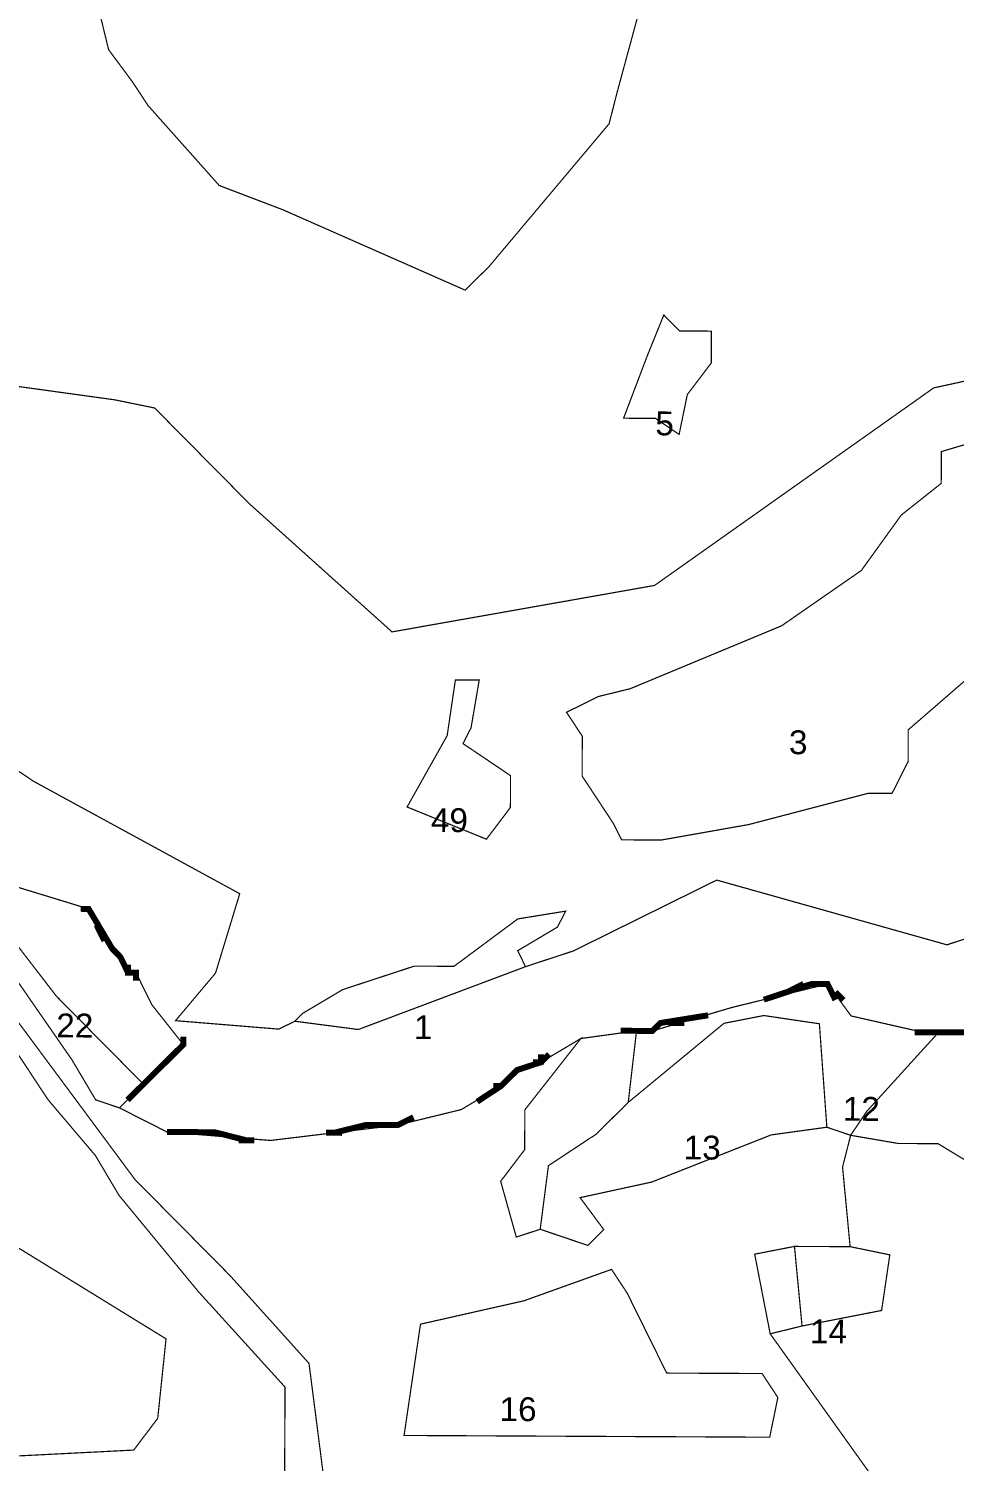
# Model space of a CAD drawing. Header units: metres. Extents: x 318080 to 326887, y 1838772 to 1852662.
# Drawn here: x 324234 to 324704, y 1845496 to 1846222 of the extents above; entities that cross this region are included whole.
import ezdxf

# ---------------------------------------------------------------- set-up
doc = ezdxf.new("R2010")
doc.units = ezdxf.units.M
doc.header["$MEASUREMENT"] = 0
for name, color, linetype in [('SURVEY NO.', 7, 'Continuous'), ('SURVEY PLOT BOUNDARY', 35, 'Continuous'), ('VILLAGE BOUNDARY', 212, 'Continuous')]:
    doc.layers.add(name, color=color, linetype=linetype)
doc.styles.add('PDF Arial', font='arial.ttf')

# ---------------------------------------------------------------- blocks, each defined once
blk = doc.blocks.new('22')
at = {"layer": 'SURVEY PLOT BOUNDARY', "lineweight": 18, "const_width": 0.605}
for points in [[(324724.13, 1845765.51), (324699.89, 1845757.56), (324583.07, 1845790.4), (324510.28, 1845754.44), (324486.04, 1845746.48), (324482.05, 1845754.57), (324502.27, 1845766.58), (324506.35, 1845774.63), (324482.13, 1845770.71), (324449.74, 1845746.66), (324429.57, 1845746.76), (324393.21, 1845734.83), (324372.98, 1845722.82), (324368.93, 1845718.81), (324360.84, 1845714.81), (324308.42, 1845719.1), (324328.71, 1845743.21), (324341, 1845783.49), (324236.4, 1845840.48), (324224.34, 1845848.61)], [(324217.2, 1846042.29), (324277.67, 1846033.93), (324297.82, 1846029.8), (324345.99, 1845981.16), (324418.29, 1845916.26), (324551.51, 1845939.82), (324693.18, 1846040), (324729.52, 1846047.9)], [(324737.45, 1846019.62), (324697.06, 1846007.71), (324696.98, 1845991.57), (324676.73, 1845975.53), (324656.43, 1845947.39), (324615.96, 1845919.34), (324539.16, 1845887.44), (324523.01, 1845883.48), (324506.83, 1845875.49), (324514.84, 1845863.35), (324514.75, 1845843.17), (324530.76, 1845818.89), (324534.76, 1845810.8), (324554.93, 1845810.7), (324599.34, 1845818.56), (324659.92, 1845834.41), (324672.02, 1845834.35), (324680.17, 1845850.45), (324680.24, 1845866.58), (324712.65, 1845894.67)], [(324729.52, 1846047.9), (324693.18, 1846040), (324551.51, 1845939.82), (324418.29, 1845916.26), (324345.99, 1845981.16), (324297.82, 1846029.8), (324277.67, 1846033.93), (324217.2, 1846042.29), (324197.01, 1846038.36), (324177.02, 1846074.76), (324145.02, 1846131.4), (324113, 1846184), (324101, 1846204.23), (324085, 1846232.55)], [(324270.53, 1846227.62), (324274.49, 1846211.47), (324286.51, 1846195.27), (324294.52, 1846183.13), (324330.63, 1846142.61), (324362.84, 1846130.35), (324455.42, 1846089.56), (324467.58, 1846101.61), (324528.44, 1846173.93), (324532.55, 1846190.05), (324548.98, 1846250.49)], [(324719.84, 1845713.08), (324699.67, 1845713.18), (324695.64, 1845713.2), (324687.57, 1845713.24), (324651.31, 1845721.48), (324639.29, 1845737.68), (324590.82, 1845725.81), (324550.43, 1845713.9), (324542.36, 1845713.94), (324514.1, 1845710.04), (324493.88, 1845698.03), (324481.76, 1845694.06), (324473.65, 1845686.03), (324453.42, 1845674.02), (324421.11, 1845666.11), (324356.54, 1845658.35), (324304.12, 1845662.64), (324279.97, 1845674.86), (324292.13, 1845686.9), (324312.4, 1845706.98), (324296.36, 1845727.23), (324288.37, 1845743.4), (324284.34, 1845743.42), (324280.34, 1845751.51), (324264.32, 1845775.79), (324224.05, 1845788.09)], [(324224.34, 1845848.61), (324236.4, 1845840.48), (324341, 1845783.49), (324328.71, 1845743.21), (324308.42, 1845719.1), (324360.84, 1845714.81), (324368.93, 1845718.81), (324401.18, 1845714.62), (324486.04, 1845746.48), (324510.28, 1845754.44), (324583.07, 1845790.4), (324699.89, 1845757.56), (324724.13, 1845765.51)], [(324712.65, 1845894.67), (324680.24, 1845866.58), (324680.17, 1845850.45), (324672.02, 1845834.35), (324659.92, 1845834.41), (324599.34, 1845818.56), (324554.93, 1845810.7), (324534.76, 1845810.8), (324530.76, 1845818.89), (324514.75, 1845843.17), (324514.84, 1845863.35), (324506.83, 1845875.49), (324523.01, 1845883.48), (324539.16, 1845887.44), (324615.96, 1845919.34), (324656.43, 1845947.39), (324676.73, 1845975.53), (324696.98, 1845991.57), (324697.06, 1846007.71), (324737.45, 1846019.62)], [(324363.77, 1845484.83), (324364, 1845533.25), (324319.86, 1845581.87), (324279.76, 1845630.48), (324267.76, 1845650.71), (324243.69, 1845679.07), (324219.66, 1845715.49), (324207.66, 1845735.72), (324207.7, 1845743.79), (324195.63, 1845751.92), (324191.66, 1845764.04), (324203.7, 1845751.88), (324287.87, 1845638.51), (324336.04, 1845589.86), (324376.16, 1845545.29), (324383.94, 1845484.74)], [(324383.94, 1845484.74), (324376.16, 1845545.29), (324336.04, 1845589.86), (324287.87, 1845638.51), (324203.7, 1845751.88)], [(324227.85, 1845739.66), (324255.89, 1845699.18), (324267.89, 1845678.95), (324279.97, 1845674.86), (324304.12, 1845662.64), (324356.54, 1845658.35), (324421.11, 1845666.11), (324453.42, 1845674.02), (324473.65, 1845686.03), (324481.76, 1845694.06), (324493.88, 1845698.03), (324514.1, 1845710.04), (324485.69, 1845673.87), (324485.6, 1845653.69), (324473.42, 1845637.62), (324481.35, 1845609.34), (324493.47, 1845613.31), (324517.63, 1845605.13), (324525.74, 1845613.16), (324513.72, 1845629.35), (324550.06, 1845637.25), (324610.68, 1845661.16), (324638.94, 1845665.06), (324651.02, 1845660.97), (324646.91, 1845644.85), (324650.75, 1845604.49), (324622.51, 1845604.62), (324602.32, 1845600.68), (324610.19, 1845560.3), (324662.28, 1845487.43)], [(324219.66, 1845715.49), (324243.69, 1845679.07), (324267.76, 1845650.71), (324279.76, 1845630.48), (324319.86, 1845581.87), (324364, 1845533.25), (324363.77, 1845484.83)], [(324766.67, 1845386.07), (324694.15, 1845402.55), (324665.89, 1845398.66), (324661.97, 1845422.88), (324666.08, 1845439), (324674.27, 1845463.17), (324662.28, 1845487.43), (324610.19, 1845560.3), (324626.35, 1845564.26), (324666.73, 1845572.13), (324670.89, 1845600.35), (324650.75, 1845604.49), (324646.91, 1845644.85), (324651.02, 1845660.97), (324675.2, 1845656.82), (324695.37, 1845656.72), (324715.48, 1845644.52)]]:
    blk.add_lwpolyline(points, dxfattribs=at)
for points in [[(324467.58, 1846101.61), (324455.42, 1846089.56), (324362.84, 1846130.35), (324330.63, 1846142.61), (324294.52, 1846183.13), (324286.51, 1846195.27), (324274.49, 1846211.47), (324270.53, 1846227.62), (324266.75, 1846280.09), (324271.04, 1846332.52), (324408.48, 1846392.37), (324456.8, 1846376), (324493.09, 1846371.79), (324521.09, 1846323.24), (324549.11, 1846278.73), (324553.11, 1846270.64), (324548.98, 1846250.49), (324532.55, 1846190.05), (324528.44, 1846173.93)], [(324548.04, 1846056.84), (324535.79, 1846024.62), (324551.92, 1846024.55), (324563.98, 1846016.42), (324568.12, 1846036.57), (324580.29, 1846052.65), (324580.37, 1846068.79), (324564.24, 1846068.86), (324556.21, 1846076.97)], [(324563.98, 1846016.42), (324551.92, 1846024.55), (324535.79, 1846024.62), (324548.04, 1846056.84), (324556.21, 1846076.97), (324564.24, 1846068.86), (324580.37, 1846068.79), (324580.29, 1846052.65), (324568.12, 1846036.57)], [(324462.54, 1845891.84), (324450.44, 1845891.9), (324446.27, 1845863.68), (324425.93, 1845827.46), (324466.19, 1845811.13), (324478.36, 1845827.21), (324478.44, 1845843.35), (324454.32, 1845859.6), (324458.39, 1845867.65)], [(324466.19, 1845811.13), (324425.93, 1845827.46), (324446.27, 1845863.68), (324450.44, 1845891.9), (324462.54, 1845891.84), (324458.39, 1845867.65), (324454.32, 1845859.6), (324478.44, 1845843.35), (324478.36, 1845827.21)], [(324312.4, 1845706.98), (324292.13, 1845686.9), (324247.98, 1845731.49), (324219.91, 1845767.94), (324211.91, 1845780.08), (324224.05, 1845788.09), (324264.32, 1845775.79), (324280.34, 1845751.51), (324284.34, 1845743.42), (324288.37, 1845743.4), (324296.36, 1845727.23)], [(324219.91, 1845767.94), (324247.98, 1845731.49), (324292.13, 1845686.9), (324279.97, 1845674.86), (324267.89, 1845678.95), (324255.89, 1845699.18), (324227.85, 1845739.66), (324203.72, 1845755.91), (324203.7, 1845751.88), (324191.66, 1845764.04), (324195.71, 1845768.05), (324211.91, 1845780.08)], [(324486.04, 1845746.48), (324401.18, 1845714.62), (324368.93, 1845718.81), (324372.98, 1845722.82), (324393.21, 1845734.83), (324429.57, 1845746.76), (324449.74, 1845746.66), (324482.13, 1845770.71), (324506.35, 1845774.63), (324502.27, 1845766.58), (324482.05, 1845754.57)], [(324832.61, 1845676.23), (324844.62, 1845656), (324840.54, 1845647.95), (324836.41, 1845627.8), (324820.2, 1845611.74), (324804.09, 1845615.85), (324747.75, 1845644.36), (324715.48, 1845644.52), (324695.37, 1845656.72), (324675.2, 1845656.82), (324651.02, 1845660.97), (324659.14, 1845673.03), (324695.64, 1845713.2), (324699.67, 1845713.18), (324719.84, 1845713.08), (324744.06, 1845717), (324756.17, 1845716.94), (324756.26, 1845737.12), (324768.4, 1845745.13), (324780.5, 1845745.07), (324792.61, 1845745.01), (324804.69, 1845740.92), (324816.63, 1845708.58), (324824.62, 1845692.41)], [(324639.29, 1845737.68), (324651.31, 1845721.48), (324687.57, 1845713.24), (324695.64, 1845713.2), (324659.14, 1845673.03), (324651.02, 1845660.97), (324638.94, 1845665.06), (324635.15, 1845717.53), (324606.94, 1845721.7), (324586.75, 1845717.76), (324538.15, 1845677.65), (324542.36, 1845713.94), (324550.43, 1845713.9), (324590.82, 1845725.81)], [(324638.94, 1845665.06), (324610.68, 1845661.16), (324550.06, 1845637.25), (324513.72, 1845629.35), (324525.74, 1845613.16), (324517.63, 1845605.13), (324493.47, 1845613.31), (324497.66, 1845645.57), (324521.94, 1845661.59), (324538.15, 1845677.65), (324586.75, 1845717.76), (324606.94, 1845721.7), (324635.15, 1845717.53)], [(324493.47, 1845613.31), (324481.35, 1845609.34), (324473.42, 1845637.62), (324485.6, 1845653.69), (324485.69, 1845673.87), (324514.1, 1845710.04), (324542.36, 1845713.94), (324538.15, 1845677.65), (324521.94, 1845661.59), (324497.66, 1845645.57)], [(324121.9, 1845518.27), (324141.99, 1845502.04), (324166.27, 1845518.06), (324214.58, 1845497.66), (324287.21, 1845501.34), (324299.38, 1845517.42), (324303.61, 1845557.74), (324211.11, 1845614.67), (324215.41, 1845671.13), (324191.21, 1845671.25), (324182.81, 1845602.7), (324150.31, 1845554.45)], [(324141.99, 1845502.04), (324121.9, 1845518.27), (324150.31, 1845554.45), (324182.81, 1845602.7), (324191.21, 1845671.25), (324215.41, 1845671.13), (324211.11, 1845614.67), (324303.61, 1845557.74), (324299.38, 1845517.42), (324287.21, 1845501.34), (324214.58, 1845497.66), (324166.27, 1845518.06)], [(324602.32, 1845600.68), (324622.51, 1845604.62), (324626.35, 1845564.26), (324610.19, 1845560.3)], [(324622.51, 1845604.62), (324650.75, 1845604.49), (324670.89, 1845600.35), (324666.73, 1845572.13), (324626.35, 1845564.26)], [(324424.39, 1845508.75), (324452.63, 1845508.61), (324609.94, 1845507.86), (324614.07, 1845528.01), (324606.06, 1845540.15), (324557.66, 1845540.38), (324537.68, 1845580.82), (324529.68, 1845592.97), (324485.23, 1845577.04), (324432.73, 1845565.19)], [(324452.63, 1845508.61), (324424.39, 1845508.75), (324432.73, 1845565.19), (324485.23, 1845577.04), (324529.68, 1845592.97), (324537.68, 1845580.82), (324557.66, 1845540.38), (324606.06, 1845540.15), (324614.07, 1845528.01), (324609.94, 1845507.86)]]:
    blk.add_lwpolyline(points, close=True, dxfattribs=at)
at = {"layer": 'VILLAGE BOUNDARY', "lineweight": 50, "const_width": 3.03}
for points in [[(324288.37, 1845743.4), (324284.34, 1845743.42), (324280.34, 1845751.51), (324276.33, 1845755.56), (324264.32, 1845775.79), (324260.29, 1845775.81)], [(324268.32, 1845767.71), (324272.31, 1845759.62)], [(324284.36, 1845747.46), (324284.34, 1845743.42), (324288.37, 1845743.4), (324288.35, 1845739.37)], [(324643.28, 1845729.59), (324639.29, 1845737.68), (324631.22, 1845737.72), (324606.98, 1845729.76)], [(324619.1, 1845733.74), (324627.18, 1845737.74)], [(324643.3, 1845733.62), (324647.31, 1845729.57)], [(324538.33, 1845713.96), (324542.36, 1845713.94), (324550.43, 1845713.9), (324554.48, 1845717.91), (324578.7, 1845721.83)], [(324566.58, 1845717.86), (324558.51, 1845717.89)], [(324308.35, 1845702.96), (324312.4, 1845706.98), (324312.42, 1845711.01)], [(324542.36, 1845713.94), (324534.29, 1845713.98)], [(324691.61, 1845713.22), (324687.57, 1845713.24), (324683.54, 1845713.26), (324687.57, 1845713.24), (324695.64, 1845713.2), (324699.67, 1845713.18), (324719.84, 1845713.08), (324727.91, 1845713.04)], [(324312.4, 1845706.98), (324300.24, 1845694.93), (324292.13, 1845686.9), (324284.03, 1845678.87)], [(324493.9, 1845702.07), (324493.88, 1845698.03), (324481.76, 1845694.06), (324473.65, 1845686.03), (324461.51, 1845678.02)], [(324489.84, 1845698.05), (324493.88, 1845698.03), (324497.93, 1845702.05)], [(324292.13, 1845686.9), (324296.19, 1845690.92)], [(324469.62, 1845686.05), (324473.65, 1845686.03), (324477.7, 1845690.04)], [(324388.83, 1845662.23), (324404.98, 1845666.19), (324421.11, 1845666.11), (324429.2, 1845670.1)], [(324344.44, 1845658.41), (324328.32, 1845662.52), (324304.12, 1845662.64)], [(324312.19, 1845662.6), (324320.25, 1845662.56)], [(324392.86, 1845662.21), (324384.79, 1845662.25)], [(324421.11, 1845666.11), (324413.05, 1845666.15)], [(324340.4, 1845658.43), (324348.47, 1845658.39)]]:
    blk.add_lwpolyline(points, dxfattribs=at)
at = {"layer": 'SURVEY NO.', "attachment_point": 7, "rotation": 359.72418, "style": 'PDF Arial'}
for s, insert, char_height in [('5', (324551.88, 1846015.78), 12.1), ('3', (324619.68, 1845854.08), 12.1), ('49', (324437.97, 1845814.61), 12.102), ('22', (324247.88, 1845710.63), 12.102), ('1', (324429.39, 1845709.76), 12.1), ('12', (324647.02, 1845668.36), 12.102), ('13', (324566.25, 1845648.58), 12.102), ('14', (324630.34, 1845555.48), 12.102), ('16', (324472.83, 1845515.89), 12.102)]:
    blk.add_mtext(s, dxfattribs=dict(at, insert=insert, char_height=char_height))

msp = doc.modelspace()

# ---------------------------------------------------------------- block references
msp.add_blockref('22', (0, 0))

doc.saveas('drawing.dxf')
